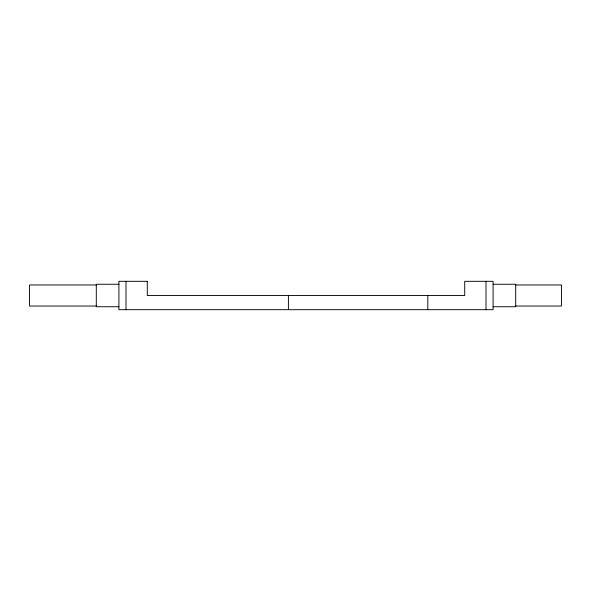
<?xml version="1.0" encoding="UTF-8"?>
<svg xmlns="http://www.w3.org/2000/svg" width="591" height="591" viewBox="0 0 591 591"><rect width="100%" height="100%" fill="white"/><g stroke="black" fill="none" stroke-linecap="round" stroke-linejoin="round"><path stroke-width="0.89" d="M118.909 284.256L96.289 284.256L96.289 306.744L118.909 306.744M493.086 284.256L515.707 284.256L515.707 306.744L493.086 306.744M96.289 284.965L29.55 284.965L29.55 306.035L96.289 306.035M515.707 284.965L561.45 284.965L561.45 306.035L515.707 306.035M485.994 281.316L485.994 309.684M427.818 295.5L427.818 309.684M288.408 295.5L288.408 309.684M126.001 281.316L126.001 309.684M147.277 281.316L118.909 281.316L118.909 309.684L493.086 309.684L493.086 281.316L464.718 281.316L464.718 295.5L147.277 295.5L147.277 281.316"/></g></svg>
